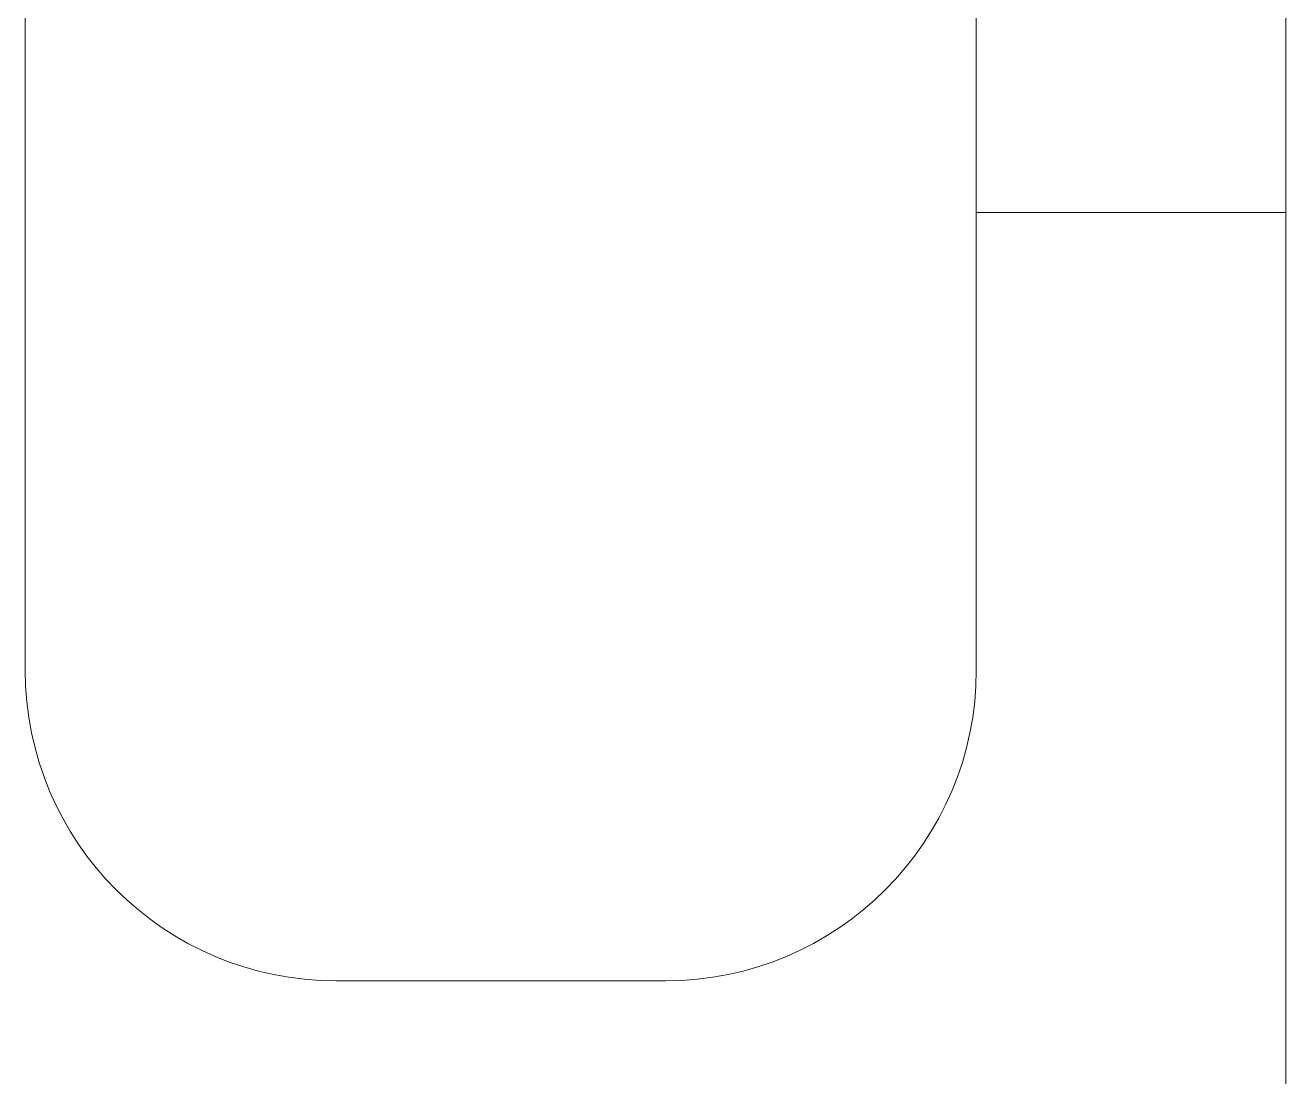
# Model space of a CAD drawing. Extents: x -12260 to 57327, y -29287 to 19916.
# Drawn here: x 41863.5 to 41943, y -6552.3 to -6485.9 of the extents above; entities that cross this region are included whole.
import ezdxf

# ---------------------------------------------------------------- set-up
doc = ezdxf.new("R2010")
doc.units = 0
doc.header["$LTSCALE"] = 0.25
doc.linetypes.add('DASHDOT', pattern=[25.4, 12.7, -6.35, 0, -6.35])
for name, color, linetype, lineweight in [('01-First Floor$0$LOADING', 253, 'Continuous', 5), ('01-First Floor$0$NEW Wall', 166, 'Continuous', 5), ('E-LITE-CLNG-CNDT', 6, 'DASHDOT', 35)]:
    doc.layers.add(name, color=color, linetype=linetype, lineweight=lineweight)

# ---------------------------------------------------------------- blocks, each defined once
blk = doc.blocks.new('*X410')
at = {"color": 0}
for p, q in [((5, 3), (5, 3)), ((5, 3), (5, 3)), ((5, 3), (5, 3)), ((5, 3), (5, 3)), ((5, 3), (5, 3)), ((5, 3), (5, 3)), ((5, 3), (5, 3)), ((5, 3), (5, 3)), ((5, 3), (5, 3)), ((5, 3), (5, 3)), ((5, 3), (5, 3)), ((5, 3), (5, 3)), ((5, 3), (5, 3)), ((5, 3), (5, 3)), ((5, 3), (5, 3)), ((5, 3), (5, 3)), ((5, 3), (5, 3)), ((5, 3), (5, 3)), ((5, 3), (5, 3)), ((5, 3), (5, 3)), ((5, 3), (5, 3)), ((5, 3), (5, 3)), ((5, 3), (5, 3)), ((5, 3), (5, 3)), ((5, 3), (5, 3)), ((5, 3), (5, 3)), ((5, 3), (5, 3)), ((5, 3), (5, 3)), ((5, 3), (5, 3)), ((5, 3), (5, 3)), ((5, 3), (5, 3)), ((5, 3), (5, 3)), ((5, 3), (5, 3)), ((5, 3), (5, 3)), ((5, 3), (5, 3)), ((5, 3), (5, 3)), ((5, 3), (5, 3)), ((5, 3), (5, 3)), ((5, 3), (5, 3)), ((5, 3), (5, 3)), ((5, 3), (5, 3)), ((5, 3), (5, 3)), ((5, 3), (5, 3)), ((5, 3), (5, 3)), ((5, 3), (5, 3)), ((5, 3), (5, 3)), ((5, 3), (5, 3)), ((5, 3), (5, 3)), ((5, 3), (5, 3)), ((5, 3), (5, 3)), ((5, 3), (5, 3)), ((5, 3), (5, 3)), ((5, 3), (5, 3)), ((5, 3), (5, 3)), ((5, 3), (5, 3)), ((5, 3), (5, 3)), ((5, 3), (5, 3)), ((5, 3), (5, 3)), ((5, 3), (5, 3)), ((5, 3), (5, 3)), ((5, 3), (5, 3)), ((5, 3), (5, 3)), ((5, 3), (5, 3)), ((5, 3), (5, 3)), ((5, 3), (5, 3)), ((5, 3), (5, 3)), ((6, 3), (5, 3)), ((5, 3), (5, 3)), ((6, 3), (5, 3)), ((5, 3), (5, 3)), ((6, 3), (5, 3)), ((5, 3), (5, 3)), ((6, 3), (5, 3)), ((5, 3), (5, 3)), ((5, 3), (5, 3)), ((5, 3), (5, 3)), ((5, 3), (5, 3)), ((5, 3), (5, 3)), ((5, 3), (5, 3)), ((5, 3), (5, 3)), ((5, 3), (5, 3)), ((5, 3), (5, 3)), ((5, 3), (5, 3)), ((5, 3), (5, 3)), ((5, 3), (5, 3)), ((5, 3), (5, 3)), ((5, 3), (5, 3)), ((5, 3), (5, 3)), ((5, 3), (5, 3)), ((5, 3), (5, 3)), ((5, 3), (5, 3)), ((5, 3), (5, 3)), ((5, 3), (5, 3)), ((5, 3), (5, 3)), ((5, 3), (5, 3)), ((5, 3), (5, 3)), ((6, 3), (6, 3)), ((6, 3), (6, 3)), ((6, 3), (6, 3)), ((6, 3), (6, 3)), ((6, 3), (6, 3)), ((6, 3), (6, 3)), ((6, 3), (6, 3)), ((6, 3), (6, 3)), ((6, 3), (6, 3)), ((6, 3), (6, 3)), ((6, 3), (6, 3)), ((6, 3), (6, 3)), ((6, 3), (6, 3)), ((6, 3), (6, 3)), ((6, 3), (6, 3)), ((6, 3), (6, 3)), ((6, 3), (6, 3)), ((6, 3), (6, 3)), ((6, 3), (6, 3)), ((6, 3), (6, 3)), ((6, 3), (6, 3)), ((6, 3), (6, 3)), ((6, 3), (6, 3)), ((6, 3), (6, 3)), ((6, 3), (6, 3)), ((6, 3), (6, 3)), ((6, 3), (6, 3)), ((6, 3), (6, 3)), ((6, 3), (6, 3)), ((6, 3), (6, 3)), ((6, 3), (6, 3)), ((6, 3), (6, 3)), ((6, 3), (6, 3)), ((6, 3), (6, 3)), ((6, 3), (6, 3)), ((6, 3), (6, 3)), ((6, 3), (6, 3)), ((6, 3), (6, 3)), ((6, 3), (6, 3)), ((6, 3), (6, 3)), ((6, 3), (6, 3)), ((6, 3), (6, 3)), ((6, 3), (6, 3)), ((6, 3), (6, 3)), ((6, 3), (6, 3)), ((6, 3), (6, 3)), ((6, 3), (6, 3)), ((6, 3), (6, 3)), ((6, 3), (6, 3)), ((6, 3), (6, 3)), ((6, 3), (6, 3)), ((6, 3), (6, 3)), ((6, 3), (6, 3)), ((6, 3), (6, 3)), ((6, 3), (6, 3)), ((6, 3), (6, 3)), ((6, 3), (6, 3)), ((6, 3), (6, 3)), ((6, 3), (6, 3)), ((6, 3), (6, 3)), ((6, 3), (6, 3)), ((6, 3), (6, 3)), ((6, 3), (6, 3)), ((6, 3), (6, 3)), ((6, 3), (6, 3)), ((6, 3), (6, 3)), ((6, 3), (6, 3)), ((6, 3), (6, 3)), ((6, 3), (6, 3)), ((6, 3), (6, 3)), ((6, 3), (6, 3)), ((6, 3), (6, 3)), ((6, 3), (6, 3)), ((6, 3), (6, 3)), ((6, 3), (6, 3)), ((6, 3), (6, 3)), ((6, 3), (6, 3)), ((6, 3), (6, 3)), ((6, 3), (6, 3)), ((6, 3), (6, 3)), ((6, 3), (6, 3)), ((6, 3), (6, 3)), ((6, 3), (6, 3)), ((6, 3), (6, 3)), ((6, 3), (6, 3)), ((6, 3), (6, 3)), ((6, 3), (6, 3)), ((6, 3), (6, 3)), ((6, 3), (6, 3)), ((6, 3), (6, 3)), ((6, 3), (6, 3)), ((6, 3), (6, 3)), ((6, 3), (6, 3)), ((6, 3), (6, 3)), ((6, 3), (6, 3)), ((6, 3), (6, 3)), ((6, 3), (6, 3)), ((6, 3), (6, 3)), ((6, 3), (6, 3)), ((6, 3), (6, 3)), ((6, 3), (6, 3)), ((6, 3), (6, 3)), ((6, 3), (6, 3)), ((6, 3), (6, 3)), ((6, 3), (6, 3)), ((6, 3), (6, 3)), ((6, 3), (6, 3)), ((6, 3), (6, 3)), ((6, 3), (6, 3)), ((6, 3), (6, 3)), ((6, 3), (6, 3)), ((6, 3), (6, 3)), ((6, 3), (6, 3)), ((6, 3), (6, 3)), ((6, 3), (6, 3)), ((6, 3), (6, 3)), ((6, 3), (6, 3)), ((6, 3), (6, 3)), ((6, 3), (6, 3)), ((6, 3), (6, 3)), ((6, 3), (6, 3)), ((6, 3), (6, 3)), ((6, 3), (6, 3)), ((6, 3), (6, 3)), ((6, 3), (6, 3)), ((6, 3), (6, 3)), ((6, 3), (6, 3)), ((6, 3), (6, 3)), ((6, 3), (6, 3)), ((6, 3), (6, 3)), ((6, 3), (6, 3)), ((6, 3), (6, 3)), ((6, 3), (6, 3)), ((6, 3), (6, 3)), ((6, 3), (6, 3)), ((6, 3), (6, 3)), ((6, 3), (6, 3)), ((6, 3), (6, 3)), ((6, 3), (6, 3)), ((6, 3), (6, 3)), ((6, 3), (6, 3)), ((6, 3), (6, 3)), ((6, 3), (6, 3)), ((6, 3), (6, 3)), ((6, 3), (6, 3)), ((6, 3), (6, 3)), ((6, 3), (6, 3)), ((6, 3), (6, 3)), ((6, 3), (6, 3)), ((6, 3), (6, 3)), ((6, 3), (6, 3)), ((6, 3), (6, 3)), ((6, 3), (6, 3)), ((6, 3), (6, 3)), ((6, 3), (6, 3)), ((6, 3), (6, 3)), ((6, 3), (6, 3)), ((6, 3), (6, 3)), ((6, 3), (6, 3)), ((6, 3), (6, 3)), ((6, 3), (6, 3)), ((6, 3), (6, 3)), ((6, 3), (6, 3)), ((6, 3), (6, 3)), ((6, 3), (6, 3)), ((6, 3), (6, 3)), ((6, 3), (6, 3)), ((6, 3), (6, 3)), ((6, 3), (6, 3)), ((6, 3), (6, 3)), ((6, 3), (6, 3)), ((6, 3), (6, 3)), ((6, 3), (6, 3)), ((6, 3), (6, 3)), ((6, 3), (6, 3)), ((6, 3), (6, 3)), ((6, 3), (6, 3)), ((6, 3), (6, 3)), ((6, 3), (6, 3)), ((6, 3), (6, 3)), ((6, 3), (6, 3)), ((6, 3), (6, 3)), ((6, 3), (6, 3)), ((6, 3), (6, 3)), ((6, 3), (6, 3)), ((6, 3), (6, 3)), ((6, 3), (6, 3)), ((6, 3), (6, 3)), ((6, 3), (6, 3)), ((6, 3), (6, 3)), ((6, 3), (6, 3)), ((6, 3), (6, 3)), ((6, 3), (6, 3)), ((6, 3), (6, 3)), ((6, 3), (6, 3)), ((6, 3), (6, 3)), ((6, 3), (6, 3)), ((6, 3), (6, 3)), ((6, 3), (6, 3)), ((6, 3), (6, 3)), ((6, 3), (6, 3)), ((6, 3), (6, 3)), ((6, 3), (6, 3)), ((6, 3), (6, 3)), ((6, 3), (5, 3)), ((6, 3), (5, 3)), ((6, 3), (5, 3)), ((6, 3), (5, 3)), ((6, 3), (5, 3)), ((6, 3), (6, 3)), ((6, 3), (6, 3)), ((6, 3), (6, 3)), ((6, 3), (6, 3)), ((6, 3), (6, 3)), ((6, 3), (6, 3)), ((6, 3), (6, 3)), ((6, 3), (6, 3)), ((6, 3), (6, 3)), ((6, 3), (6, 3)), ((6, 3), (6, 3)), ((6, 3), (6, 3)), ((6, 3), (6, 3)), ((6, 3), (6, 3)), ((6, 3), (6, 3)), ((6, 3), (6, 3)), ((6, 3), (6, 3)), ((6, 3), (6, 3)), ((6, 3), (6, 3)), ((6, 3), (6, 3)), ((6, 3), (6, 3)), ((6, 3), (6, 3)), ((6, 3), (6, 3)), ((6, 3), (6, 3)), ((6, 3), (6, 3)), ((6, 3), (6, 3)), ((6, 3), (6, 3)), ((6, 3), (6, 3)), ((6, 3), (6, 3)), ((6, 3), (6, 3)), ((6, 3), (6, 3)), ((6, 3), (6, 3)), ((6, 3), (6, 3)), ((6, 3), (6, 3)), ((6, 3), (6, 3)), ((6, 3), (6, 3)), ((6, 3), (6, 3)), ((6, 3), (6, 3)), ((6, 3), (6, 3)), ((6, 3), (6, 3)), ((6, 3), (6, 3)), ((6, 3), (6, 3)), ((6, 3), (6, 3)), ((6, 3), (6, 3)), ((6, 3), (6, 3)), ((6, 3), (6, 3)), ((6, 3), (6, 3)), ((6, 3), (6, 3)), ((6, 3), (6, 3)), ((6, 3), (6, 3)), ((6, 3), (6, 3)), ((6, 3), (6, 3)), ((6, 3), (6, 3)), ((6, 3), (6, 3)), ((6, 3), (6, 3)), ((6, 3), (6, 3)), ((6, 3), (6, 3)), ((6, 3), (6, 3)), ((6, 3), (6, 3)), ((6, 3), (6, 3)), ((6, 3), (6, 3)), ((6, 3), (6, 3)), ((6, 3), (6, 3)), ((6, 3), (6, 3)), ((6, 3), (6, 3)), ((6, 3), (6, 3)), ((6, 3), (6, 3)), ((6, 3), (6, 3)), ((6, 3), (6, 3)), ((6, 3), (6, 3)), ((6, 3), (6, 3)), ((6, 3), (6, 3)), ((6, 3), (6, 3)), ((6, 3), (6, 3)), ((6, 3), (6, 3)), ((6, 3), (6, 3)), ((6, 3), (6, 3)), ((6, 3), (6, 3)), ((6, 3), (6, 3)), ((6, 3), (6, 3)), ((6, 3), (6, 3)), ((6, 3), (6, 3)), ((6, 3), (6, 3)), ((6, 3), (6, 3)), ((6, 3), (6, 3)), ((6, 3), (6, 3)), ((6, 3), (6, 3)), ((6, 3), (6, 3)), ((6, 3), (6, 3)), ((6, 3), (6, 3)), ((6, 3), (6, 3)), ((6, 3), (6, 3)), ((6, 3), (6, 3)), ((6, 3), (6, 3)), ((6, 3), (6, 3)), ((6, 3), (6, 3)), ((6, 3), (6, 3)), ((6, 3), (6, 3)), ((6, 3), (6, 3)), ((6, 3), (6, 3)), ((6, 3), (6, 3)), ((6, 3), (6, 3)), ((6, 3), (6, 3)), ((6, 3), (6, 3)), ((6, 3), (6, 3)), ((6, 3), (6, 3)), ((6, 3), (6, 3)), ((6, 3), (6, 3)), ((6, 3), (6, 3)), ((6, 3), (6, 3)), ((6, 3), (6, 3)), ((6, 3), (6, 3)), ((6, 3), (6, 3)), ((6, 3), (6, 3)), ((6, 3), (6, 3)), ((6, 3), (6, 3)), ((6, 3), (6, 3)), ((6, 3), (6, 3)), ((6, 3), (6, 3)), ((6, 3), (6, 3)), ((6, 3), (6, 3)), ((6, 3), (6, 3)), ((6, 3), (6, 3)), ((6, 3), (6, 3)), ((6, 3), (6, 3)), ((6, 3), (6, 3)), ((6, 3), (6, 3)), ((6, 3), (6, 3)), ((6, 3), (6, 3)), ((6, 3), (6, 3)), ((6, 3), (6, 3)), ((6, 3), (6, 3)), ((6, 3), (6, 3)), ((6, 3), (6, 3)), ((6, 3), (6, 3)), ((6, 3), (6, 3)), ((6, 3), (6, 3)), ((6, 3), (6, 3)), ((6, 3), (6, 3)), ((6, 3), (6, 3)), ((6, 3), (6, 3)), ((6, 3), (6, 3)), ((6, 3), (6, 3)), ((6, 3), (6, 3)), ((6, 3), (6, 3)), ((6, 3), (6, 3)), ((6, 3), (6, 3)), ((6, 3), (6, 3)), ((6, 3), (6, 3)), ((6, 3), (6, 3)), ((6, 3), (6, 3)), ((6, 3), (6, 3)), ((6, 3), (6, 3)), ((6, 3), (6, 3)), ((6, 3), (6, 3)), ((6, 3), (6, 3)), ((6, 3), (6, 3)), ((6, 3), (6, 3)), ((6, 3), (6, 3)), ((6, 3), (6, 3)), ((6, 3), (6, 3)), ((6, 3), (6, 3)), ((6, 3), (6, 3)), ((6, 3), (6, 3)), ((6, 3), (6, 3)), ((6, 3), (6, 3)), ((6, 3), (6, 3)), ((6, 3), (6, 3)), ((6, 3), (6, 3)), ((6, 3), (6, 3)), ((6, 3), (6, 3)), ((6, 3), (6, 3)), ((6, 3), (6, 3)), ((6, 3), (6, 3)), ((6, 3), (6, 3)), ((6, 3), (6, 3)), ((6, 3), (6, 3)), ((6, 3), (6, 3)), ((6, 3), (6, 3)), ((6, 3), (6, 3)), ((6, 3), (6, 3)), ((6, 3), (6, 3)), ((6, 3), (6, 3)), ((6, 3), (6, 3)), ((6, 3), (6, 3)), ((6, 3), (6, 3)), ((6, 3), (6, 3)), ((6, 3), (6, 3)), ((6, 3), (6, 3)), ((6, 3), (6, 3)), ((6, 3), (6, 3)), ((6, 3), (6, 3)), ((6, 3), (6, 3)), ((6, 3), (6, 3)), ((6, 3), (6, 3)), ((6, 3), (6, 3)), ((6, 3), (6, 3)), ((6, 3), (6, 3)), ((6, 3), (6, 3)), ((6, 3), (6, 3)), ((6, 3), (6, 3)), ((6, 3), (6, 3)), ((6, 3), (6, 3)), ((6, 3), (6, 3)), ((6, 3), (6, 3)), ((6, 3), (6, 3)), ((6, 3), (6, 3)), ((6, 3), (6, 3)), ((6, 3), (6, 3)), ((6, 3), (6, 3)), ((6, 3), (6, 3)), ((6, 3), (6, 3)), ((6, 3), (6, 3)), ((6, 3), (6, 3)), ((6, 3), (6, 3)), ((6, 3), (6, 3)), ((6, 3), (6, 3)), ((6, 3), (6, 3)), ((6, 3), (6, 3)), ((6, 3), (6, 3)), ((6, 3), (6, 3)), ((6, 3), (6, 3)), ((6, 3), (6, 3)), ((6, 3), (6, 3)), ((6, 3), (6, 3)), ((6, 3), (6, 3)), ((6, 3), (6, 3)), ((6, 3), (6, 3)), ((6, 3), (6, 3)), ((6, 3), (6, 3)), ((6, 3), (6, 3)), ((6, 3), (6, 3)), ((6, 3), (6, 3)), ((6, 3), (6, 3)), ((6, 3), (6, 3)), ((6, 3), (6, 3)), ((6, 3), (6, 3)), ((6, 3), (6, 3)), ((6, 3), (6, 3)), ((6, 3), (6, 3)), ((6, 3), (6, 3)), ((6, 3), (6, 3)), ((6, 3), (6, 3)), ((6, 3), (6, 3)), ((6, 3), (6, 3)), ((6, 3), (6, 3)), ((6, 3), (6, 3)), ((6, 3), (6, 3)), ((6, 3), (6, 3)), ((6, 3), (6, 3)), ((6, 3), (6, 3)), ((6, 3), (6, 3)), ((6, 3), (6, 3)), ((6, 3), (6, 3)), ((6, 3), (6, 3)), ((6, 3), (6, 3)), ((6, 3), (6, 3)), ((6, 3), (6, 3)), ((6, 3), (6, 3)), ((6, 3), (6, 3)), ((6, 3), (6, 3)), ((6, 3), (6, 3)), ((6, 3), (6, 3)), ((6, 3), (6, 3)), ((6, 3), (6, 3)), ((6, 3), (6, 3)), ((6, 3), (6, 3)), ((6, 3), (6, 3)), ((6, 3), (6, 3)), ((6, 3), (6, 3)), ((6, 3), (6, 3)), ((6, 3), (6, 3)), ((6, 3), (6, 3)), ((6, 3), (6, 3)), ((6, 3), (6, 3)), ((6, 3), (6, 3)), ((6, 3), (6, 3)), ((6, 3), (6, 3)), ((6, 3), (6, 3)), ((6, 3), (6, 3)), ((6, 3), (6, 3)), ((6, 3), (6, 3)), ((6, 3), (6, 3)), ((6, 3), (6, 3)), ((6, 3), (6, 3)), ((6, 3), (6, 3)), ((6, 3), (6, 3)), ((6, 3), (6, 3)), ((6, 3), (6, 3)), ((6, 3), (6, 3)), ((6, 3), (6, 3)), ((6, 3), (6, 3)), ((6, 3), (6, 3)), ((6, 3), (6, 3)), ((6, 3), (6, 3)), ((6, 3), (6, 3)), ((6, 3), (6, 3)), ((6, 3), (6, 3)), ((6, 3), (6, 3)), ((6, 3), (6, 3)), ((6, 3), (6, 3)), ((6, 3), (6, 3)), ((6, 3), (6, 3)), ((6, 3), (6, 3)), ((6, 3), (6, 3)), ((6, 3), (6, 3)), ((6, 3), (6, 3)), ((6, 3), (6, 3)), ((6, 3), (6, 3)), ((6, 3), (6, 3)), ((6, 3), (6, 3)), ((6, 3), (6, 3)), ((6, 3), (6, 3)), ((6, 3), (6, 3)), ((6, 3), (6, 3)), ((6, 3), (6, 3)), ((6, 3), (6, 3))]:
    blk.add_line(p, q, dxfattribs=at)
blk = doc.blocks.new('*X411')
at = {"color": 0}
for p, q in [((13, 1), (13, 1)), ((13, 1), (13, 1)), ((13, 1), (13, 1)), ((13, 1), (13, 1)), ((13, 1), (13, 1)), ((13, 1), (13, 1)), ((13, 1), (13, 1)), ((13, 1), (13, 1)), ((13, 1), (13, 1)), ((13, 1), (13, 1)), ((13, 1), (13, 1)), ((13, 1), (13, 1)), ((13, 1), (13, 1)), ((13, 1), (13, 1)), ((13, 1), (13, 1)), ((13, 1), (14, 1)), ((13, 1), (14, 1)), ((13, 1), (14, 1)), ((13, 1), (13, 1)), ((13, 1), (13, 1)), ((13, 1), (13, 1)), ((13, 1), (13, 1)), ((13, 1), (13, 1)), ((13, 1), (13, 1)), ((13, 1), (13, 1)), ((13, 1), (13, 1)), ((13, 1), (13, 1)), ((13, 1), (13, 1)), ((13, 1), (13, 1)), ((13, 1), (13, 1)), ((13, 1), (13, 1)), ((13, 1), (13, 1)), ((13, 1), (13, 1)), ((13, 1), (13, 1)), ((13, 1), (13, 1)), ((13, 1), (13, 1)), ((13, 1), (13, 1)), ((13, 1), (13, 1)), ((13, 1), (13, 1)), ((13, 1), (13, 1)), ((13, 1), (13, 1)), ((13, 1), (13, 1)), ((13, 1), (13, 1)), ((13, 1), (13, 1)), ((13, 1), (13, 1)), ((13, 1), (13, 1)), ((13, 1), (13, 1)), ((13, 1), (13, 1)), ((13, 1), (13, 1)), ((13, 1), (13, 1)), ((13, 1), (13, 1)), ((13, 1), (13, 1)), ((13, 1), (13, 1)), ((13, 1), (13, 1)), ((13, 1), (13, 1)), ((13, 1), (13, 1)), ((13, 1), (13, 1)), ((13, 1), (13, 1)), ((13, 1), (13, 1)), ((13, 1), (13, 1)), ((13, 1), (13, 1)), ((13, 1), (13, 1)), ((13, 1), (13, 1)), ((13, 1), (13, 1)), ((13, 1), (13, 1)), ((13, 1), (13, 1)), ((13, 1), (13, 1)), ((13, 1), (13, 1)), ((13, 1), (13, 1)), ((13, 1), (13, 1)), ((13, 1), (13, 1)), ((13, 1), (13, 1)), ((13, 1), (13, 1)), ((13, 1), (13, 1)), ((13, 1), (13, 1)), ((13, 1), (13, 1)), ((13, 1), (13, 1)), ((13, 1), (13, 1)), ((13, 1), (13, 1)), ((13, 1), (13, 1)), ((13, 1), (13, 1)), ((13, 1), (13, 1)), ((13, 1), (13, 1)), ((13, 1), (13, 1)), ((13, 1), (13, 1)), ((13, 1), (13, 1)), ((13, 1), (13, 1)), ((13, 1), (13, 1)), ((13, 1), (13, 1)), ((13, 1), (13, 1)), ((13, 1), (13, 1)), ((13, 1), (13, 1)), ((13, 1), (13, 1)), ((13, 1), (13, 1)), ((13, 1), (13, 1)), ((13, 1), (13, 1)), ((13, 1), (13, 1)), ((13, 1), (13, 1)), ((13, 1), (13, 1)), ((13, 1), (13, 1)), ((13, 1), (13, 1)), ((13, 1), (13, 1)), ((13, 1), (13, 1)), ((13, 1), (13, 1)), ((13, 1), (13, 1)), ((13, 1), (13, 1)), ((13, 1), (13, 1)), ((13, 1), (13, 1)), ((13, 1), (13, 1)), ((13, 1), (13, 1)), ((13, 1), (13, 1)), ((13, 1), (13, 1)), ((13, 1), (13, 1)), ((13, 1), (13, 1)), ((13, 1), (13, 1)), ((13, 1), (13, 1)), ((13, 1), (13, 1)), ((13, 1), (13, 1)), ((13, 1), (13, 1)), ((13, 1), (13, 1)), ((13, 1), (13, 1)), ((13, 1), (13, 1)), ((13, 1), (13, 1)), ((13, 1), (14, 1)), ((13, 0), (13, 0)), ((13, 0), (13, 0)), ((13, 0), (13, 0)), ((13, 0), (13, 0)), ((13, 0), (13, 0)), ((13, 0), (13, 0)), ((13, 0), (13, 0)), ((13, 0), (13, 0)), ((13, 0), (13, 0)), ((13, 0), (13, 0)), ((13, 0), (13, 0)), ((13, 0), (13, 0)), ((13, 0), (13, 0)), ((13, 0), (13, 0)), ((13, 0), (13, 0)), ((13, 0), (13, 0)), ((13, 0), (13, 0)), ((13, 0), (13, 0)), ((13, 0), (13, 0)), ((13, 0), (13, 0)), ((13, 0), (13, 0)), ((13, 0), (13, 0)), ((13, 0), (13, 0)), ((13, 0), (13, 0)), ((13, 0), (13, 0)), ((13, 0), (13, 0)), ((13, 0), (13, 0)), ((13, 0), (13, 0)), ((13, 0), (13, 0)), ((13, 0), (13, 0)), ((13, 0), (13, 0)), ((13, 0), (13, 0)), ((13, 0), (13, 0)), ((13, 0), (13, 0)), ((13, 0), (13, 0)), ((13, 0), (13, 0)), ((13, 0), (13, 0)), ((13, 0), (13, 0)), ((13, 0), (13, 0)), ((13, 0), (13, 0)), ((13, 0), (13, 0)), ((13, 0), (13, 0)), ((13, 0), (13, 0)), ((13, 0), (13, 0)), ((13, 0), (13, 0)), ((13, 0), (13, 0)), ((13, 0), (13, 0)), ((13, 0), (13, 0)), ((13, 0), (14, 0)), ((13, 0), (14, 0)), ((13, 0), (13, 0)), ((13, 0), (14, 0)), ((14, 1), (14, 1)), ((14, 1), (14, 1)), ((14, 1), (14, 1)), ((14, 1), (14, 1)), ((14, 1), (14, 1)), ((14, 1), (14, 1)), ((14, 1), (14, 1)), ((14, 1), (14, 1)), ((14, 1), (14, 1)), ((14, 1), (14, 1)), ((14, 1), (14, 1)), ((14, 1), (14, 1)), ((14, 1), (14, 1)), ((14, 1), (14, 1)), ((14, 1), (14, 1)), ((14, 1), (14, 1)), ((14, 1), (14, 1)), ((14, 1), (14, 1)), ((14, 1), (14, 1)), ((14, 1), (14, 1)), ((14, 1), (14, 1)), ((14, 1), (14, 1)), ((14, 1), (14, 1)), ((14, 1), (14, 1)), ((14, 1), (14, 1)), ((14, 1), (14, 1)), ((14, 1), (14, 1)), ((14, 1), (14, 1)), ((14, 1), (14, 1)), ((14, 1), (14, 1)), ((14, 1), (14, 1)), ((14, 1), (14, 1)), ((14, 1), (14, 1)), ((14, 1), (14, 1)), ((14, 1), (14, 1)), ((14, 1), (14, 1)), ((14, 1), (14, 1)), ((14, 1), (14, 1)), ((14, 1), (14, 1)), ((14, 1), (14, 1)), ((14, 1), (14, 1)), ((14, 1), (14, 1)), ((14, 1), (14, 1)), ((14, 1), (14, 1)), ((14, 1), (14, 1)), ((14, 1), (14, 1)), ((14, 1), (14, 1)), ((14, 1), (14, 1)), ((14, 1), (14, 1)), ((14, 1), (14, 1)), ((14, 1), (14, 1)), ((14, 1), (14, 1)), ((14, 1), (14, 1)), ((14, 1), (14, 1)), ((14, 1), (14, 1)), ((14, 1), (14, 1)), ((14, 1), (14, 1)), ((14, 1), (14, 1)), ((14, 1), (14, 1)), ((14, 1), (14, 1)), ((14, 1), (14, 1)), ((14, 1), (14, 1)), ((14, 1), (14, 1)), ((14, 1), (14, 1)), ((14, 1), (14, 1)), ((14, 1), (14, 1)), ((14, 1), (14, 1)), ((14, 1), (14, 1)), ((14, 1), (14, 1)), ((14, 1), (14, 1)), ((14, 1), (14, 1)), ((14, 1), (14, 1)), ((14, 1), (14, 1)), ((14, 1), (14, 1)), ((14, 1), (14, 1)), ((14, 1), (14, 1)), ((14, 1), (14, 1)), ((14, 1), (14, 1)), ((14, 1), (14, 1)), ((14, 1), (14, 1)), ((14, 1), (14, 1)), ((14, 1), (14, 1)), ((14, 1), (14, 1)), ((14, 1), (14, 1)), ((14, 1), (14, 1)), ((14, 1), (14, 1)), ((14, 1), (14, 1)), ((14, 1), (14, 1)), ((14, 1), (14, 1)), ((14, 1), (14, 1)), ((14, 1), (14, 1)), ((14, 1), (14, 1)), ((14, 1), (14, 1)), ((14, 1), (14, 1)), ((14, 0), (14, 0)), ((14, 0), (14, 0)), ((14, 0), (14, 0)), ((14, 0), (14, 0)), ((14, 0), (14, 0)), ((14, 0), (14, 0)), ((14, 0), (14, 0)), ((14, 0), (14, 0)), ((14, 0), (14, 0)), ((14, 0), (14, 0)), ((14, 0), (14, 0)), ((14, 0), (14, 0)), ((14, 0), (14, 0)), ((14, 0), (14, 0)), ((14, 0), (14, 0)), ((14, 0), (14, 0)), ((14, 0), (14, 0)), ((14, 0), (14, 0)), ((14, 0), (14, 0)), ((14, 0), (14, 0)), ((14, 0), (14, 0)), ((14, 0), (14, 0)), ((14, 0), (14, 0)), ((14, 0), (14, 0)), ((14, 0), (14, 0)), ((14, 0), (14, 0)), ((14, 0), (14, 0)), ((14, 0), (14, 0)), ((14, 0), (14, 0)), ((14, 0), (14, 0)), ((14, 0), (14, 0)), ((14, 0), (14, 0)), ((14, 0), (14, 0)), ((14, 0), (14, 0)), ((14, 0), (14, 0)), ((14, 0), (14, 0)), ((14, 0), (14, 0)), ((14, 0), (14, 0)), ((14, 0), (14, 0)), ((14, 0), (14, 0)), ((14, 0), (14, 0)), ((14, 0), (14, 0)), ((14, 0), (14, 0)), ((14, 0), (14, 0)), ((14, 0), (14, 0)), ((14, 0), (14, 0)), ((14, 0), (14, 0)), ((14, 0), (14, 0)), ((13, 0), (13, 0)), ((13, 0), (14, 0)), ((13, 0), (13, 0)), ((13, 0), (14, 0)), ((13, 0), (13, 0)), ((13, 0), (14, 0)), ((13, 0), (13, 0)), ((13, 0), (13, 0)), ((13, 0), (13, 0)), ((13, 0), (13, 0)), ((13, 0), (14, 0)), ((13, 0), (13, 0)), ((13, 0), (14, 0)), ((13, 0), (13, 0)), ((13, 0), (14, 0)), ((13, 0), (13, 0)), ((13, 0), (14, 0)), ((13, 0), (13, 0)), ((13, 0), (14, 0)), ((13, 0), (13, 0)), ((13, 0), (14, 0)), ((13, 0), (13, 0)), ((13, 0), (14, 0)), ((13, 0), (13, 0)), ((13, 0), (13, 0)), ((13, 0), (13, 0)), ((13, 0), (14, 0)), ((13, 0), (13, 0)), ((13, 0), (14, 0)), ((13, 0), (13, 0)), ((13, 0), (14, 0)), ((13, 0), (13, 0)), ((13, 0), (14, 0)), ((13, 0), (13, 0)), ((13, 0), (13, 0)), ((13, 0), (13, 0)), ((13, 0), (13, 0)), ((13, 0), (13, 0)), ((13, 0), (13, 0)), ((13, 0), (13, 0)), ((13, 0), (13, 0)), ((13, 0), (13, 0)), ((13, 0), (13, 0)), ((13, 0), (13, 0)), ((13, 0), (13, 0)), ((13, 0), (13, 0)), ((13, 0), (13, 0)), ((13, 0), (13, 0)), ((13, 0), (13, 0)), ((13, 0), (13, 0)), ((13, 0), (13, 0)), ((13, 0), (13, 0)), ((13, 0), (13, 0)), ((13, 0), (13, 0)), ((13, 0), (13, 0)), ((13, 0), (13, 0)), ((13, 0), (13, 0)), ((13, 0), (13, 0)), ((13, 0), (13, 0)), ((13, 0), (13, 0)), ((13, 0), (13, 0)), ((13, 0), (13, 0)), ((13, 0), (13, 0)), ((13, 0), (13, 0)), ((13, -1), (13, -1)), ((13, -1), (13, -1)), ((13, -1), (13, -1)), ((13, -1), (13, -1)), ((13, -1), (13, -1)), ((13, -1), (14, -1)), ((13, -1), (13, -1)), ((14, 0), (14, 0)), ((14, 0), (14, 0)), ((14, 0), (14, 0)), ((14, 0), (14, 0)), ((14, 0), (14, 0)), ((14, 0), (14, 0)), ((14, 0), (14, 0)), ((14, 0), (14, 0)), ((14, 0), (14, 0)), ((14, 0), (14, 0)), ((14, 0), (14, 0)), ((14, 0), (14, 0)), ((14, 0), (14, 0)), ((14, 0), (14, 0)), ((14, 0), (14, 0)), ((13, 0), (14, 0)), ((14, 0), (14, 0)), ((14, 0), (14, 0)), ((14, 0), (14, 0)), ((14, 0), (14, 0)), ((14, 0), (14, 0)), ((14, 0), (14, 0)), ((14, 0), (14, 0)), ((14, 0), (14, 0)), ((14, 0), (14, 0)), ((14, 0), (14, 0)), ((14, 0), (14, 0)), ((14, 0), (14, 0)), ((14, 0), (14, 0)), ((14, 0), (14, 0)), ((14, 0), (14, 0)), ((14, 0), (14, 0)), ((14, 0), (14, 0)), ((14, 0), (14, 0)), ((14, 0), (14, 0)), ((14, 0), (14, 0)), ((14, 0), (14, 0)), ((14, 0), (14, 0)), ((14, 0), (14, 0)), ((14, 0), (14, 0)), ((14, 0), (14, 0)), ((14, 0), (14, 0)), ((14, 0), (14, 0)), ((14, 0), (14, 0)), ((14, 0), (14, 0)), ((14, 0), (14, 0)), ((14, 0), (14, 0)), ((14, 0), (14, 0)), ((14, 0), (14, 0)), ((14, 0), (14, 0)), ((14, -1), (14, -1)), ((14, -1), (14, -1)), ((14, -1), (14, -1)), ((14, -1), (14, -1)), ((14, -1), (14, -1))]:
    blk.add_line(p, q, dxfattribs=at)
blk = doc.blocks.new('01-First Floor$0$GF21018-P')
at = {"color": 0}
for p, q in [((0.220494, 0.475631), (0.220494, 0.067498)), ((0.259626, 0.342207), (0.280396, 0.342207)), ((0.240011, 0.322592), (0.240011, 0.140001)), ((0.300011, 0.322592), (0.300011, 0.140001)), ((0.220494, 0.293723), (0.240011, 0.293723))]:
    blk.add_line(p, q, dxfattribs=at)
for points in [[(0.240011, 0.293723), (0.240011, 0.293723), (0.240011, 0.293723), (0.240011, 0.293723), (0.240011, 0.293723), (0.240011, 0.293723), (0.240011, 0.293723), (0.240011, 0.293723), (0.240011, 0.293723), (0.240011, 0.293723), (0.240011, 0.293723), (0.240011, 0.293723), (0.240011, 0.293723), (0.240011, 0.293723), (0.240011, 0.293723), (0.240011, 0.293723), (0.240011, 0.293723), (0.240011, 0.293723), (0.240011, 0.293723), (0.240011, 0.293723), (0.240011, 0.293723), (0.240011, 0.293723), (0.240011, 0.293723), (0.240011, 0.293723), (0.240011, 0.293723), (0.240011, 0.293723), (0.240011, 0.293723), (0.240011, 0.293723), (0.240011, 0.293723), (0.240011, 0.293723), (0.240011, 0.293723), (0.240011, 0.293723), (0.240011, 0.293723), (0.240011, 0.293723), (0.240011, 0.293723), (0.240011, 0.293723), (0.240011, 0.293723), (0.240011, 0.293723), (0.240011, 0.293723), (0.240011, 0.293723), (0.240011, 0.293723), (0.240011, 0.293723), (0.240011, 0.293723), (0.240011, 0.293723), (0.240011, 0.293723), (0.240011, 0.293723), (0.240011, 0.293723), (0.240011, 0.293723), (0.240011, 0.293723), (0.240011, 0.293723), (0.240011, 0.293723), (0.240011, 0.293723), (0.240011, 0.293723), (0.240011, 0.293723), (0.240011, 0.293723), (0.240011, 0.293723), (0.240011, 0.293723), (0.240011, 0.293723), (0.240011, 0.293723), (0.240011, 0.293723), (0.240011, 0.293723), (0.240011, 0.293723), (0.240011, 0.293723), (0.240011, 0.293723), (0.240011, 0.293723), (0.240011, 0.293723), (0.240011, 0.293723), (0.240011, 0.293723), (0.240011, 0.293723), (0.240011, 0.293723), (0.240011, 0.293723), (0.240011, 0.293723), (0.240011, 0.293723), (0.240011, 0.293723), (0.240011, 0.293723), (0.240011, 0.293723), (0.240011, 0.293723), (0.240011, 0.293723), (0.240011, 0.293723), (0.240011, 0.293723), (0.240011, 0.293723), (0.240011, 0.293723), (0.240011, 0.293723), (0.240011, 0.293723), (0.240011, 0.293723), (0.240011, 0.293723), (0.240011, 0.293723), (0.240011, 0.293723), (0.240011, 0.293723), (0.240011, 0.293723), (0.240011, 0.293723), (0.240011, 0.293723), (0.240011, 0.293723), (0.240011, 0.293723), (0.240011, 0.293723), (0.240011, 0.293723), (0.240011, 0.293723), (0.240011, 0.293723), (0.240011, 0.293723), (0.240011, 0.293723), (0.240011, 0.293723), (0.240011, 0.293723), (0.240011, 0.293723), (0.240011, 0.293723), (0.240011, 0.293723), (0.240011, 0.293723), (0.240011, 0.293723), (0.240011, 0.293723), (0.240011, 0.293723), (0.240011, 0.293723), (0.240011, 0.293723), (0.240011, 0.293723), (0.240011, 0.293723), (0.240011, 0.293723), (0.240011, 0.293723), (0.240011, 0.293723), (0.240011, 0.293723), (0.240011, 0.293723), (0.240011, 0.293723), (0.240011, 0.293723), (0.240011, 0.293723), (0.240011, 0.293723), (0.240011, 0.293723), (0.240011, 0.293723), (0.240011, 0.293723), (0.240011, 0.293723), (0.240011, 0.293723), (0.240011, 0.293723), (0.240011, 0.293723), (0.240011, 0.293723), (0.240011, 0.293723), (0.240011, 0.293723), (0.240011, 0.293723), (0.240011, 0.293723), (0.240011, 0.293723), (0.240011, 0.293723), (0.240011, 0.293723), (0.240011, 0.293723), (0.240011, 0.293723), (0.240011, 0.293723), (0.240011, 0.293723), (0.240011, 0.293723), (0.240011, 0.293723), (0.240011, 0.293723), (0.240011, 0.293723), (0.240011, 0.293723), (0.240011, 0.293723), (0.240011, 0.293723), (0.240011, 0.293723), (0.240011, 0.293723), (0.240011, 0.293723), (0.240011, 0.293723), (0.240011, 0.293723), (0.240011, 0.293723), (0.240011, 0.293723), (0.240011, 0.293723), (0.240011, 0.293723), (0.240011, 0.293723), (0.240011, 0.293723), (0.240011, 0.293723), (0.240011, 0.293723), (0.240011, 0.293723), (0.240011, 0.293723), (0.240011, 0.293723), (0.240011, 0.293723), (0.240011, 0.293723), (0.240011, 0.293723), (0.240011, 0.293723), (0.240011, 0.293723), (0.240011, 0.293723), (0.240011, 0.293723), (0.240011, 0.293723), (0.240011, 0.293723), (0.240011, 0.293723), (0.240011, 0.293723), (0.240011, 0.293723), (0.240011, 0.293723), (0.240011, 0.293723), (0.240011, 0.293723), (0.240011, 0.293723), (0.240011, 0.293723), (0.240011, 0.293723), (0.240011, 0.293723), (0.240011, 0.293723), (0.240011, 0.293723), (0.240011, 0.293723), (0.240011, 0.293723), (0.240011, 0.293723), (0.240011, 0.293723), (0.240011, 0.293723), (0.240011, 0.293723), (0.240011, 0.293723), (0.240011, 0.293723), (0.240011, 0.293723), (0.240011, 0.293723), (0.240011, 0.293723), (0.240011, 0.293723), (0.240011, 0.293723), (0.240011, 0.293723), (0.240011, 0.293723), (0.240011, 0.293723), (0.240011, 0.293723), (0.240011, 0.293723), (0.240011, 0.293723), (0.240011, 0.293723), (0.240011, 0.293723), (0.240011, 0.293723), (0.240011, 0.293723), (0.240011, 0.293723), (0.240011, 0.293723), (0.240011, 0.293723), (0.240011, 0.293723), (0.240011, 0.293723), (0.240011, 0.293723), (0.240011, 0.293723), (0.240011, 0.293723), (0.240011, 0.293723), (0.240011, 0.293723), (0.240011, 0.293723), (0.240011, 0.293723), (0.240011, 0.293723), (0.240011, 0.293723), (0.240011, 0.293723), (0.240011, 0.293723), (0.240011, 0.293723), (0.240011, 0.293723), (0.240011, 0.293723), (0.240011, 0.293723), (0.240011, 0.293723), (0.240011, 0.293723), (0.240011, 0.293723), (0.240011, 0.293723), (0.240011, 0.293723), (0.240011, 0.293723), (0.240011, 0.293723), (0.240011, 0.293723), (0.240011, 0.293723), (0.240011, 0.293723), (0.240011, 0.293723), (0.240011, 0.293723), (0.240011, 0.293723), (0.240011, 0.293723), (0.240011, 0.293723), (0.240011, 0.293723), (0.240011, 0.293723), (0.240011, 0.293723), (0.240011, 0.293723), (0.240011, 0.293723), (0.240011, 0.293723), (0.240011, 0.293723), (0.240011, 0.293723), (0.240011, 0.293723), (0.240011, 0.293723), (0.240011, 0.293723), (0.240011, 0.293723), (0.240011, 0.293723), (0.240011, 0.293723), (0.240011, 0.293723), (0.240011, 0.293723), (0.240011, 0.293723), (0.240011, 0.293723), (0.240011, 0.293723), (0.240011, 0.293723), (0.240011, 0.293723), (0.240011, 0.293723), (0.240011, 0.293723), (0.240011, 0.293723), (0.240011, 0.293723), (0.240011, 0.293723), (0.240011, 0.293723), (0.240011, 0.293723), (0.240011, 0.293723), (0.240011, 0.293723), (0.240011, 0.293723), (0.240011, 0.293723), (0.240011, 0.293723), (0.240011, 0.293723)], [(0.240011, 0.293723), (0.240011, 0.293723), (0.240011, 0.293723), (0.240011, 0.293723), (0.240011, 0.293723), (0.240011, 0.293723), (0.240011, 0.293723), (0.240011, 0.293723), (0.240011, 0.293723), (0.240011, 0.293723), (0.240011, 0.293723), (0.240011, 0.293723), (0.240011, 0.293723), (0.240011, 0.293723), (0.240011, 0.293723), (0.240011, 0.293723), (0.240011, 0.293723), (0.240011, 0.293723), (0.240011, 0.293723), (0.240011, 0.293723), (0.240011, 0.293723), (0.240011, 0.293723), (0.240011, 0.293723), (0.240011, 0.293723), (0.240011, 0.293723), (0.240011, 0.293723), (0.240011, 0.293723), (0.240011, 0.293723), (0.240011, 0.293723), (0.240011, 0.293723), (0.240011, 0.293723), (0.240011, 0.293723), (0.240011, 0.293723), (0.240011, 0.293723), (0.240011, 0.293723), (0.240011, 0.293723), (0.240011, 0.293723), (0.240011, 0.293723), (0.240011, 0.293723), (0.240011, 0.293723), (0.240011, 0.293723), (0.240011, 0.293723), (0.240011, 0.293723), (0.240011, 0.293723), (0.240011, 0.293723), (0.240011, 0.293723), (0.240011, 0.293723), (0.240011, 0.293723), (0.240011, 0.293723), (0.240011, 0.293723), (0.240011, 0.293723), (0.240011, 0.293723), (0.240011, 0.293723), (0.240011, 0.293723), (0.240011, 0.293723), (0.240011, 0.293723), (0.240011, 0.293723), (0.240011, 0.293723), (0.240011, 0.293723), (0.240011, 0.293723), (0.240011, 0.293723), (0.240011, 0.293723), (0.240011, 0.293723), (0.240011, 0.293723), (0.240011, 0.293723), (0.240011, 0.293723), (0.240011, 0.293723), (0.240011, 0.293723), (0.240011, 0.293723), (0.240011, 0.293723), (0.240011, 0.293723), (0.240011, 0.293723), (0.240011, 0.293723), (0.240011, 0.293723), (0.240011, 0.293723), (0.240011, 0.293723), (0.240011, 0.293723), (0.240011, 0.293723), (0.240011, 0.293723), (0.240011, 0.293723), (0.240011, 0.293723), (0.240011, 0.293723), (0.240011, 0.293723), (0.240011, 0.293723), (0.240011, 0.293723), (0.240011, 0.293723), (0.240011, 0.293723), (0.240011, 0.293723), (0.240011, 0.293723), (0.240011, 0.293723), (0.240011, 0.293723), (0.240011, 0.293723), (0.240011, 0.293723), (0.240011, 0.293723), (0.240011, 0.293723), (0.240011, 0.293723), (0.240011, 0.293723), (0.240011, 0.293723), (0.240011, 0.293723), (0.240011, 0.293723), (0.240011, 0.293723), (0.240011, 0.293723), (0.240011, 0.293723), (0.240011, 0.293723), (0.240011, 0.293723), (0.240011, 0.293723), (0.240011, 0.293723), (0.240011, 0.293723), (0.240011, 0.293723), (0.240011, 0.293723), (0.240011, 0.293723), (0.240011, 0.293723), (0.240011, 0.293723), (0.240011, 0.293723), (0.240011, 0.293723), (0.240011, 0.293723), (0.240011, 0.293723), (0.240011, 0.293723), (0.240011, 0.293723), (0.240011, 0.293723), (0.240011, 0.293723), (0.240011, 0.293723), (0.240011, 0.293723), (0.240011, 0.293723), (0.240011, 0.293723), (0.240011, 0.293723), (0.240011, 0.293723), (0.240011, 0.293723), (0.240011, 0.293723), (0.240011, 0.293723), (0.240011, 0.293723), (0.240011, 0.293723), (0.240011, 0.293723), (0.240011, 0.293723), (0.240011, 0.293723), (0.240011, 0.293723), (0.240011, 0.293723), (0.240011, 0.293723), (0.240011, 0.293723), (0.240011, 0.293723), (0.240011, 0.293723), (0.240011, 0.293723), (0.240011, 0.293723), (0.240011, 0.293723), (0.240011, 0.293723), (0.240011, 0.293723), (0.240011, 0.293723), (0.240011, 0.293723), (0.240011, 0.293723), (0.240011, 0.293723), (0.240011, 0.293723), (0.240011, 0.293723), (0.240011, 0.293723), (0.240011, 0.293723), (0.240011, 0.293723), (0.240011, 0.293723), (0.240011, 0.293723), (0.240011, 0.293723), (0.240011, 0.293723), (0.240011, 0.293723), (0.240011, 0.293723), (0.240011, 0.293723), (0.240011, 0.293723), (0.240011, 0.293723), (0.240011, 0.293723), (0.240011, 0.293723), (0.240011, 0.293723), (0.240011, 0.293723), (0.240011, 0.293723), (0.240011, 0.293723), (0.240011, 0.293723), (0.240011, 0.293723), (0.240011, 0.293723), (0.240011, 0.293723), (0.240011, 0.293723), (0.240011, 0.293723), (0.240011, 0.293723), (0.240011, 0.293723), (0.240011, 0.293723), (0.240011, 0.293723), (0.240011, 0.293723), (0.240011, 0.293723), (0.240011, 0.293723), (0.240011, 0.293723), (0.240011, 0.293723), (0.240011, 0.293723), (0.240011, 0.293723), (0.240011, 0.293723), (0.240011, 0.293723), (0.240011, 0.293723), (0.240011, 0.293723), (0.240011, 0.293723), (0.240011, 0.293723), (0.240011, 0.293723), (0.240011, 0.293723), (0.240011, 0.293723), (0.240011, 0.293723), (0.240011, 0.293723), (0.240011, 0.293723), (0.240011, 0.293723), (0.240011, 0.293723), (0.240011, 0.293723), (0.240011, 0.293723), (0.240011, 0.293723), (0.240011, 0.293723), (0.240011, 0.293723), (0.240011, 0.293723), (0.240011, 0.293723), (0.240011, 0.293723), (0.240011, 0.293723), (0.240011, 0.293723), (0.240011, 0.293723), (0.240011, 0.293723), (0.240011, 0.293723), (0.240011, 0.293723), (0.240011, 0.293723), (0.240011, 0.293723), (0.240011, 0.293723), (0.240011, 0.293723)], [(0.240011, 0.293723), (0.240011, 0.293723), (0.240011, 0.293723), (0.240011, 0.293723), (0.240011, 0.293723), (0.240011, 0.293723), (0.240011, 0.293723), (0.240011, 0.293723), (0.240011, 0.293723), (0.240011, 0.293723), (0.240011, 0.293723), (0.240011, 0.293723), (0.240011, 0.293723), (0.240011, 0.293723), (0.240011, 0.293723), (0.240011, 0.293723), (0.240011, 0.293723), (0.240011, 0.293723), (0.240011, 0.293723), (0.240011, 0.293723), (0.240011, 0.293723), (0.240011, 0.293723), (0.240011, 0.293723), (0.240011, 0.293723), (0.240011, 0.293723), (0.240011, 0.293723), (0.240011, 0.293723), (0.240011, 0.293723), (0.240011, 0.293723), (0.240011, 0.293723), (0.240011, 0.293723), (0.240011, 0.293723), (0.240011, 0.293723), (0.240011, 0.293723), (0.240011, 0.293723), (0.240011, 0.293723), (0.240011, 0.293723), (0.240011, 0.293723), (0.240011, 0.293723), (0.240011, 0.293723), (0.240011, 0.293723), (0.240011, 0.293723), (0.240011, 0.293723), (0.240011, 0.293723), (0.240011, 0.293723), (0.240011, 0.293723), (0.240011, 0.293723), (0.240011, 0.293723), (0.240011, 0.293723), (0.240011, 0.293723), (0.240011, 0.293723), (0.240011, 0.293723), (0.240011, 0.293723), (0.240011, 0.293723), (0.240011, 0.293723), (0.240011, 0.293723), (0.240011, 0.293723), (0.240011, 0.293723), (0.240011, 0.293723), (0.240011, 0.293723), (0.240011, 0.293723), (0.240011, 0.293723), (0.240011, 0.293723), (0.240011, 0.293723), (0.240011, 0.293723), (0.240011, 0.293723), (0.240011, 0.293723), (0.240011, 0.293723), (0.240011, 0.293723), (0.240011, 0.293723), (0.240011, 0.293723), (0.240011, 0.293723), (0.240011, 0.293723), (0.240011, 0.293723), (0.240011, 0.293723), (0.240011, 0.293723), (0.240011, 0.293723), (0.240011, 0.293723), (0.240011, 0.293723), (0.240011, 0.293723), (0.240011, 0.293723), (0.240011, 0.293723), (0.240011, 0.293723), (0.240011, 0.293723), (0.240011, 0.293723), (0.240011, 0.293723), (0.240011, 0.293723), (0.240011, 0.293723), (0.240011, 0.293723), (0.240011, 0.293723), (0.240011, 0.293723), (0.240011, 0.293723), (0.240011, 0.293723), (0.240011, 0.293723), (0.240011, 0.293723), (0.240011, 0.293723), (0.240011, 0.293723), (0.240011, 0.293723), (0.240011, 0.293723), (0.240011, 0.293723), (0.240011, 0.293723), (0.240011, 0.293723), (0.240011, 0.293723), (0.240011, 0.293723), (0.240011, 0.293723), (0.240011, 0.293723), (0.240011, 0.293723), (0.240011, 0.293723), (0.240011, 0.293723), (0.240011, 0.293723), (0.240011, 0.293723), (0.240011, 0.293723), (0.240011, 0.293723), (0.240011, 0.293723), (0.240011, 0.293723), (0.240011, 0.293723), (0.240011, 0.293723), (0.240011, 0.293723), (0.240011, 0.293723), (0.240011, 0.293723), (0.240011, 0.293723), (0.240011, 0.293723), (0.240011, 0.293723), (0.240011, 0.293723), (0.240011, 0.293723), (0.240011, 0.293723), (0.240011, 0.293723), (0.240011, 0.293723), (0.240011, 0.293723), (0.240011, 0.293723), (0.240011, 0.293723), (0.240011, 0.293723), (0.240011, 0.293723), (0.240011, 0.293723), (0.240011, 0.293723), (0.240011, 0.293723), (0.240011, 0.293723), (0.240011, 0.293723), (0.240011, 0.293723), (0.240011, 0.293723), (0.240011, 0.293723), (0.240011, 0.293723), (0.240011, 0.293723), (0.240011, 0.293723), (0.240011, 0.293723), (0.240011, 0.293723), (0.240011, 0.293723), (0.240011, 0.293723), (0.240011, 0.293723), (0.240011, 0.293723), (0.240011, 0.293723), (0.240011, 0.293723), (0.240011, 0.293723), (0.240011, 0.293723), (0.240011, 0.293723), (0.240011, 0.293723), (0.240011, 0.293723), (0.240011, 0.293723), (0.240011, 0.293723), (0.240011, 0.293723), (0.240011, 0.293723), (0.240011, 0.293723), (0.240011, 0.293723), (0.240011, 0.293723), (0.240011, 0.293723), (0.240011, 0.293723), (0.240011, 0.293723), (0.240011, 0.293723), (0.240011, 0.293723), (0.240011, 0.293723), (0.240011, 0.293723), (0.240011, 0.293723), (0.240011, 0.293723), (0.240011, 0.293723), (0.240011, 0.293723), (0.240011, 0.293723), (0.240011, 0.293723), (0.240011, 0.293723), (0.240011, 0.293723), (0.240011, 0.293723), (0.240011, 0.293723), (0.240011, 0.293723), (0.240011, 0.293723), (0.240011, 0.293723), (0.240011, 0.293723), (0.240011, 0.293723), (0.240011, 0.293723), (0.240011, 0.293723), (0.240011, 0.293723), (0.240011, 0.293723), (0.240011, 0.293723), (0.240011, 0.293723), (0.240011, 0.293723), (0.240011, 0.293723), (0.240011, 0.293723), (0.240011, 0.293723), (0.240011, 0.293723), (0.240011, 0.293723), (0.240011, 0.293723), (0.240011, 0.293723), (0.240011, 0.293723), (0.240011, 0.293723), (0.240011, 0.293723), (0.240011, 0.293723), (0.240011, 0.293723), (0.240011, 0.293723), (0.240011, 0.293723), (0.240011, 0.293723), (0.240011, 0.293723), (0.240011, 0.293723), (0.240011, 0.293723), (0.240011, 0.293723), (0.240011, 0.293723), (0.240011, 0.293723)]]:
    blk.add_lwpolyline(points, close=True, dxfattribs=at)
for centre, start, end in [((0.259626, 0.322592), 90, 180), ((0.280396, 0.322592), 0, 90)]:
    blk.add_arc(centre, 0.019615, start, end, dxfattribs=at)
at = {"layer": '01-First Floor$0$NEW Wall', "color": 0, "linetype": 'Continuous'}
for points in [[(0.240011, 0.293723), (0.240011, 0.293723), (0.240011, 0.293723), (0.240011, 0.293723), (0.240011, 0.293723), (0.240011, 0.293723), (0.240011, 0.293723), (0.240011, 0.293723)], [(0.240011, 0.293723), (0.240011, 0.293723), (0.240011, 0.293723), (0.240011, 0.293723), (0.240011, 0.293723), (0.240011, 0.293723), (0.240011, 0.293723)], [(0.240011, 0.293723), (0.240011, 0.293723), (0.240011, 0.293723), (0.240011, 0.293723), (0.240011, 0.293723), (0.240011, 0.293723), (0.240011, 0.293723), (0.240011, 0.293723), (0.240011, 0.293723)], [(0.240011, 0.293723), (0.240011, 0.293723), (0.240011, 0.293723), (0.240011, 0.293723), (0.240011, 0.293723), (0.240011, 0.293723), (0.240011, 0.293723), (0.240011, 0.293723), (0.240011, 0.293723), (0.240011, 0.293723)], [(0.240011, 0.293723), (0.240011, 0.293723), (0.240011, 0.293723), (0.240011, 0.293723), (0.240011, 0.293723), (0.240011, 0.293723), (0.240011, 0.293723), (0.240011, 0.293723), (0.240011, 0.293723), (0.240011, 0.293723), (0.240011, 0.293723), (0.240011, 0.293723), (0.240011, 0.293723), (0.240011, 0.293723), (0.240011, 0.293723)], [(0.240011, 0.293723), (0.240011, 0.293723), (0.240011, 0.293723), (0.240011, 0.293723), (0.240011, 0.293723), (0.240011, 0.293723), (0.240011, 0.293723), (0.240011, 0.293723), (0.240011, 0.293723), (0.240011, 0.293723)], [(0.240011, 0.293723), (0.240011, 0.293723), (0.240011, 0.293723), (0.240011, 0.293723), (0.240011, 0.293723), (0.240011, 0.293723), (0.240011, 0.293723), (0.240011, 0.293723), (0.240011, 0.293723), (0.240011, 0.293723)], [(0.240011, 0.293723), (0.240011, 0.293723), (0.240011, 0.293723), (0.240011, 0.293723), (0.240011, 0.293723), (0.240011, 0.293723), (0.240011, 0.293723), (0.240011, 0.293723), (0.240011, 0.293723), (0.240011, 0.293723)], [(0.240011, 0.293723), (0.240011, 0.293723), (0.240011, 0.293723), (0.240011, 0.293723), (0.240011, 0.293723), (0.240011, 0.293723), (0.240011, 0.293723), (0.240011, 0.293723), (0.240011, 0.293723), (0.240011, 0.293723), (0.240011, 0.293723), (0.240011, 0.293723), (0.240011, 0.293723), (0.240011, 0.293723), (0.240011, 0.293723), (0.240011, 0.293723), (0.240011, 0.293723), (0.240011, 0.293723)], [(0.240011, 0.293723), (0.240011, 0.293723), (0.240011, 0.293723), (0.240011, 0.293723), (0.240011, 0.293723), (0.240011, 0.293723), (0.240011, 0.293723), (0.240011, 0.293723), (0.240011, 0.293723), (0.240011, 0.293723), (0.240011, 0.293723), (0.240011, 0.293723)], [(0.240011, 0.293723), (0.240011, 0.293723), (0.240011, 0.293723), (0.240011, 0.293723), (0.240011, 0.293723), (0.240011, 0.293723), (0.240011, 0.293723)], [(0.240011, 0.293723), (0.240011, 0.293723), (0.240011, 0.293723), (0.240011, 0.293723), (0.240011, 0.293723), (0.240011, 0.293723), (0.240011, 0.293723), (0.240011, 0.293723), (0.240011, 0.293723), (0.240011, 0.293723), (0.240011, 0.293723), (0.240011, 0.293723), (0.240011, 0.293723), (0.240011, 0.293723), (0.240011, 0.293723), (0.240011, 0.293723), (0.240011, 0.293723), (0.240011, 0.293723), (0.240011, 0.293723), (0.240011, 0.293723), (0.240011, 0.293723), (0.240011, 0.293723), (0.240011, 0.293723), (0.240011, 0.293723), (0.240011, 0.293723), (0.240011, 0.293723), (0.240011, 0.293723), (0.240011, 0.293723), (0.240011, 0.293723), (0.240011, 0.293723), (0.240011, 0.293723), (0.240011, 0.293723), (0.240011, 0.293723), (0.240011, 0.293723), (0.240011, 0.293723), (0.240011, 0.293723), (0.240011, 0.293723), (0.240011, 0.293723), (0.240011, 0.293723), (0.240011, 0.293723), (0.240011, 0.293723), (0.240011, 0.293723), (0.240011, 0.293723), (0.240011, 0.293723), (0.240011, 0.293723), (0.240011, 0.293723), (0.240011, 0.293723), (0.240011, 0.293723), (0.240011, 0.293723), (0.240011, 0.293723), (0.240011, 0.293723), (0.240011, 0.293723), (0.240011, 0.293723), (0.240011, 0.293723), (0.240011, 0.293723), (0.240011, 0.293723), (0.240011, 0.293723), (0.240011, 0.293723), (0.240011, 0.293723), (0.240011, 0.293723), (0.240011, 0.293723), (0.240011, 0.293723), (0.240011, 0.293723), (0.240011, 0.293723), (0.240011, 0.293723), (0.240011, 0.293723), (0.240011, 0.293723), (0.240011, 0.293723), (0.240011, 0.293723), (0.240011, 0.293723), (0.240011, 0.293723), (0.240011, 0.293723), (0.240011, 0.293723), (0.240011, 0.293723), (0.240011, 0.293723), (0.240011, 0.293723), (0.240011, 0.293723), (0.240011, 0.293723), (0.240011, 0.293723), (0.240011, 0.293723), (0.240011, 0.293723), (0.240011, 0.293723), (0.240011, 0.293723), (0.240011, 0.293723), (0.240011, 0.293723), (0.240011, 0.293723), (0.240011, 0.293723), (0.240011, 0.293723), (0.240011, 0.293723), (0.240011, 0.293723), (0.240011, 0.293723), (0.240011, 0.293723), (0.240011, 0.293723), (0.240011, 0.293723), (0.240011, 0.293723), (0.240011, 0.293723), (0.240011, 0.293723), (0.240011, 0.293723), (0.240011, 0.293723), (0.240011, 0.293723), (0.240011, 0.293723), (0.240011, 0.293723), (0.240011, 0.293723), (0.240011, 0.293723), (0.240011, 0.293723), (0.240011, 0.293723), (0.240011, 0.293723), (0.240011, 0.293723), (0.240011, 0.293723), (0.240011, 0.293723), (0.240011, 0.293723)], [(0.240011, 0.293723), (0.240011, 0.293723), (0.240011, 0.293723), (0.240011, 0.293723), (0.240011, 0.293723), (0.240011, 0.293723), (0.240011, 0.293723), (0.240011, 0.293723), (0.240011, 0.293723), (0.240011, 0.293723), (0.240011, 0.293723), (0.240011, 0.293723), (0.240011, 0.293723), (0.240011, 0.293723), (0.240011, 0.293723), (0.240011, 0.293723), (0.240011, 0.293723)], [(0.240011, 0.293723), (0.240011, 0.293723), (0.240011, 0.293723), (0.240011, 0.293723), (0.240011, 0.293723), (0.240011, 0.293723), (0.240011, 0.293723), (0.240011, 0.293723), (0.240011, 0.293723), (0.240011, 0.293723), (0.240011, 0.293723), (0.240011, 0.293723), (0.240011, 0.293723), (0.240011, 0.293723), (0.240011, 0.293723), (0.240011, 0.293723), (0.240011, 0.293723), (0.240011, 0.293723), (0.240011, 0.293723), (0.240011, 0.293723), (0.240011, 0.293723), (0.240011, 0.293723), (0.240011, 0.293723), (0.240011, 0.293723), (0.240011, 0.293723), (0.240011, 0.293723), (0.240011, 0.293723), (0.240011, 0.293723), (0.240011, 0.293723), (0.240011, 0.293723), (0.240011, 0.293723), (0.240011, 0.293723), (0.240011, 0.293723), (0.240011, 0.293723), (0.240011, 0.293723), (0.240011, 0.293723), (0.240011, 0.293723), (0.240011, 0.293723), (0.240011, 0.293723), (0.240011, 0.293723), (0.240011, 0.293723), (0.240011, 0.293723), (0.240011, 0.293723), (0.240011, 0.293723), (0.240011, 0.293723), (0.240011, 0.293723), (0.240011, 0.293723), (0.240011, 0.293723), (0.240011, 0.293723), (0.240011, 0.293723), (0.240011, 0.293723), (0.240011, 0.293723), (0.240011, 0.293723), (0.240011, 0.293723), (0.240011, 0.293723), (0.240011, 0.293723), (0.240011, 0.293723), (0.240011, 0.293723), (0.240011, 0.293723), (0.240011, 0.293723), (0.240011, 0.293723), (0.240011, 0.293723), (0.240011, 0.293723), (0.240011, 0.293723), (0.240011, 0.293723), (0.240011, 0.293723), (0.240011, 0.293723), (0.240011, 0.293723), (0.240011, 0.293723), (0.240011, 0.293723), (0.240011, 0.293723), (0.240011, 0.293723), (0.240011, 0.293723), (0.240011, 0.293723), (0.240011, 0.293723), (0.240011, 0.293723), (0.240011, 0.293723), (0.240011, 0.293723), (0.240011, 0.293723), (0.240011, 0.293723), (0.240011, 0.293723), (0.240011, 0.293723), (0.240011, 0.293723), (0.240011, 0.293723), (0.240011, 0.293723), (0.240011, 0.293723), (0.240011, 0.293723), (0.240011, 0.293723), (0.240011, 0.293723)], [(0.240011, 0.293723), (0.240011, 0.293723), (0.240011, 0.293723), (0.240011, 0.293723), (0.240011, 0.293723), (0.240011, 0.293723), (0.240011, 0.293723), (0.240011, 0.293723), (0.240011, 0.293723), (0.240011, 0.293723), (0.240011, 0.293723), (0.240011, 0.293723), (0.240011, 0.293723), (0.240011, 0.293723), (0.240011, 0.293723), (0.240011, 0.293723), (0.240011, 0.293723), (0.240011, 0.293723), (0.240011, 0.293723), (0.240011, 0.293723), (0.240011, 0.293723), (0.240011, 0.293723), (0.240011, 0.293723), (0.240011, 0.293723), (0.240011, 0.293723), (0.240011, 0.293723), (0.240011, 0.293723), (0.240011, 0.293723), (0.240011, 0.293723), (0.240011, 0.293723), (0.240011, 0.293723), (0.240011, 0.293723), (0.240011, 0.293723), (0.240011, 0.293723), (0.240011, 0.293723), (0.240011, 0.293723), (0.240011, 0.293723), (0.240011, 0.293723), (0.240011, 0.293723), (0.240011, 0.293723), (0.240011, 0.293723), (0.240011, 0.293723), (0.240011, 0.293723), (0.240011, 0.293723), (0.240011, 0.293723), (0.240011, 0.293723), (0.240011, 0.293723), (0.240011, 0.293723), (0.240011, 0.293723), (0.240011, 0.293723), (0.240011, 0.293723), (0.240011, 0.293723), (0.240011, 0.293723), (0.240011, 0.293723)]]:
    blk.add_lwpolyline(points, dxfattribs=at)
at = {"color": 0}
for name, xscale, yscale, zscale in [('*X410', 8.59375e-11, 8.59375e-11, 8.59375e-11), ('*X411', 5.5e-11, 5.5e-11, 5.5e-11)]:
    blk.add_blockref(name, (0.240011, 0.293723), dxfattribs=dict(at, xscale=xscale, yscale=yscale, zscale=zscale))
blk = doc.blocks.new('01-First Floor')
at = {"layer": '01-First Floor$0$LOADING', "extrusion": (2.24021e-05, 7.77426e-06, 1), "xscale": 1000, "yscale": 1000, "zscale": 1000, "rotation": 179.9985892349693}
blk.add_blockref('01-First Floor$0$GF21018-P', (42163.483, -6204.022, 0.83), dxfattribs=at)

msp = doc.modelspace()

# ---------------------------------------------------------------- block references
at = {"layer": 'E-LITE-CLNG-CNDT'}
msp.add_blockref('01-First Floor', (0, 0), dxfattribs=at)

doc.saveas('drawing.dxf')
